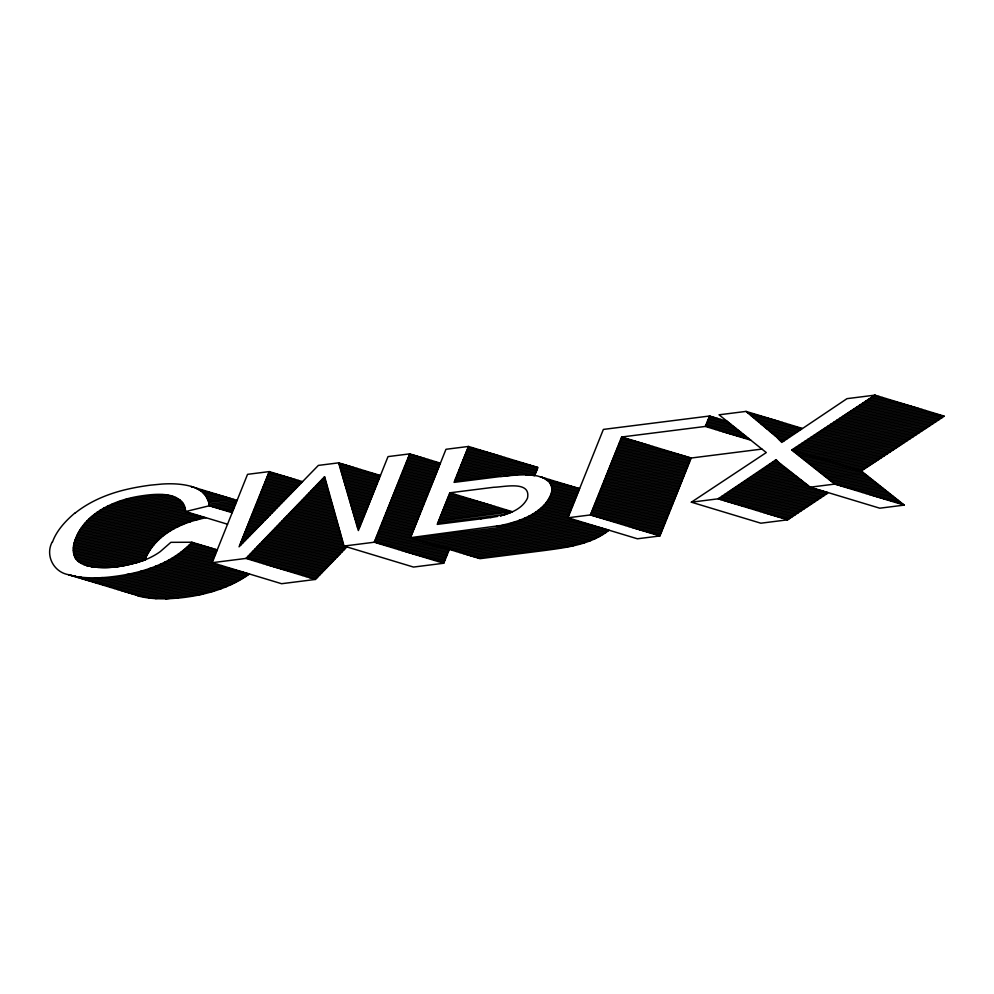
<?xml version="1.0" encoding="UTF-8"?>
<svg xmlns="http://www.w3.org/2000/svg" width="994" height="994" viewBox="0 0 994 994"><rect width="100%" height="100%" fill="white"/><g stroke="black" fill="none" stroke-linecap="round" stroke-linejoin="round"><path stroke-width="1.49" d="M501.175 525.379C520.235 521.353 544.538 512.805 551.322 493.148A56.77 25.248 -15.9 0 0 548.452 481.208M144.938 559.87C126.524 566.443 105.96 570.034 86.664 565.586A51.551 22.924 -15.9 0 1 75.345 558.081L74.028 554.987A104.855 46.619 -15.9 0 1 74.227 542.712C82.415 514.569 112.72 500.417 139.632 496.155C154.853 493.745 183.306 490.291 185.63 511.562L227.539 524.236M52.173 542.003C45.028 555.41 53.614 572.171 68.549 574.694L138.042 595.704M346.856 546.911L315.446 579.44L281.6 583.714L212.107 562.703L247.543 474.337L269.225 471.603L302.511 481.668M269.225 471.603L239.057 546.824L318.366 465.403L338.643 462.844L380.478 475.492M212.107 562.703L245.953 558.429L324.628 476.685L344.011 546.054L374.253 542.227L409.69 453.873L440.429 463.154M609.036 530.212C590.672 544.675 566.518 547.532 544.116 550.564L480.027 558.665L410.534 537.655L445.971 449.288L468.46 446.455L537.953 467.466L534.71 475.554A57.925 25.757 -15.9 0 0 527.317 474.983A53.688 23.868 -15.9 0 1 537.456 475.977L579.614 488.626M500.206 515.874C510.817 513.314 522.596 508.555 527.491 498.143C531.293 480.139 503.324 487.197 493.794 487.259L449.872 492.8L437.198 524.385L481.133 518.831M468.46 446.455L454.047 482.376L500.951 476.461M344.011 546.054L413.504 567.065L443.746 563.238L449.313 549.371M761.938 449.077L691.165 458.023L659.904 535.952L637.415 538.785L567.922 517.775L603.37 429.42L709.53 416.014L727.273 421.381M567.922 517.775L590.411 514.942L621.672 437L705.355 426.438L750.793 440.18M705.355 426.438L709.53 416.014M145 559.697C153.809 537.356 176.671 524.571 199.024 519.303A56.546 25.148 -15.9 0 1 206.031 517.725M217.264 549.906L191.929 542.239C170.496 565.077 138.588 574.072 108.296 577.141A89.622 39.847 -15.9 0 1 75.308 576.421M75.171 513.041C89.336 501.734 106.358 494.478 123.852 490.079A102.059 45.376 -15.9 0 1 142.39 486.339L146.578 485.693A120.56 53.601 -15.9 0 1 150.79 485.122L161.873 484.066A71.543 31.808 -15.9 0 1 191.208 486.414M249.457 573.985C228.583 588.908 203.049 595.692 177.789 598.152M824.163 475.704L861.276 471.019L944.3 416.163L874.807 395.152L846.987 398.656L781.793 442.429L776.339 436.813L746.034 411.404L719.035 414.809L766.287 452.568L691.364 502.194L760.857 523.204L787.633 519.825L827.716 493.161M691.364 502.194L718.14 498.814L776.078 459.688A201.62 89.646 -15.9 0 0 779.159 462.782L810.272 487.184L879.765 508.195L904.229 505.101L861.239 470.994L791.746 449.984L874.807 395.152M510.68 512.519L500.616 515.787M141.334 561.212C123.89 566.617 104.768 569.885 86.739 565.611M185.63 511.562L209.299 505.772L232.186 512.693M500.467 525.515L410.534 537.655M497.845 516.346L492.962 517.178M491.558 517.402L492.266 517.29L490.464 517.563M490.825 517.501L480.661 518.893M409.69 453.873L388.02 456.606L358.362 530.56L338.643 462.844M269.088 471.939L269.97 471.827M338.743 463.142L339.401 463.067M409.553 454.208L410.447 454.096M468.323 446.791L469.205 446.679M709.393 416.349L710.275 416.237M874.198 395.55L875.552 395.376M268.442 473.566L273.561 472.92M339.165 464.633L342.992 464.148M408.907 455.824L414.038 455.177M467.677 448.406L472.796 447.76M708.747 417.977L713.866 417.331M747.973 413.019L750.383 412.721M871.328 397.451L879.143 396.457M267.784 475.182L277.152 474.001M339.6 466.111L346.571 465.229M408.261 457.451L417.617 456.271M467.018 450.033L476.387 448.841M708.101 419.592L717.457 418.412M749.563 414.361L753.974 413.802M868.445 399.352L882.734 397.55M267.137 476.797L280.743 475.082M340.035 467.602L350.161 466.323M407.615 459.066L421.207 457.352M466.372 451.649L479.978 449.934M707.442 421.207L721.048 419.493M751.153 415.691L757.552 414.883M865.563 401.253L886.325 398.631M266.491 478.425L284.334 476.176M340.47 469.081L353.752 467.404M406.956 460.694L424.798 458.433M465.726 453.264L483.569 451.015M706.796 422.835L724.638 420.586M752.744 417.033L761.143 415.977M862.68 403.154L889.916 399.712M196.887 488.75L198.017 488.601M265.833 480.04L287.912 477.257M340.892 470.572L357.343 468.485M406.31 462.309L428.389 459.526M465.068 454.892L487.147 452.096M706.15 424.45L727.695 421.729M754.347 418.375L764.734 417.058M859.798 405.055L893.507 400.806M126.101 499.224L162.544 494.627M199.198 489.992L201.608 489.694M265.187 481.668L291.503 478.338M341.327 472.051L360.934 469.578M405.664 463.925L431.98 460.607M464.422 456.507L490.738 453.189M705.491 426.078L729.36 423.059M755.937 419.704L768.325 418.139M856.915 406.956L897.085 401.887M118.149 501.771L168.719 495.385M201.148 491.284L205.199 490.775M264.541 483.283L295.094 479.431M341.762 473.529L364.525 470.659M405.005 465.552L435.571 461.688M463.776 458.135L494.329 454.27M621.163 438.255L624.443 437.845M708.126 427.283L731.025 424.388M757.527 421.046L771.916 419.232M854.032 408.857L900.676 402.968M112.21 504.057L172.881 496.391M202.788 492.614L208.79 491.856M263.882 484.91L298.685 480.512M324.044 477.306L324.74 477.219M342.197 475.02L368.115 471.752M404.359 467.168L439.162 462.782M463.117 459.75L497.919 455.364M620.517 439.882L628.034 438.926M711.716 428.364L732.677 425.718M759.13 422.375L775.506 420.313M851.15 410.758L904.267 404.061M107.451 506.194L176 497.534M204.18 493.981L212.381 492.949M263.236 486.526L302.275 481.593M322.416 479.058L325.088 478.71M342.619 476.499L371.694 472.833M403.713 468.795L439.982 464.21M462.471 461.365L501.51 456.445M619.871 441.498L631.625 440.019M715.307 429.445L734.342 427.047M760.721 423.717L779.097 421.394M848.28 412.659L907.857 405.142M103.525 508.232L178.411 498.777M205.36 495.372L215.971 494.03M262.59 488.141L300.921 483.308M320.776 480.798L325.448 480.214M343.054 477.99L375.285 473.914M403.055 470.411L439.336 465.826M461.825 462.993L505.101 457.526M619.212 443.125L635.216 441.1M718.898 430.539L736.007 428.377M762.311 425.059L782.676 422.487M845.397 414.56L911.448 406.223M100.183 510.183L180.287 500.069M206.342 496.789L219.562 495.111M261.944 489.769L299.219 485.06M319.136 482.55L325.821 481.705M343.489 479.468L378.876 475.008M402.408 472.026L438.689 467.453M461.166 464.608L508.692 458.619M618.566 444.74L638.807 442.181M722.476 431.62L737.672 429.706M763.901 426.389L786.266 423.568M842.514 416.461L915.039 407.316M97.275 512.096L181.778 501.423M207.162 498.218L223.153 496.205M261.285 491.384L297.504 486.811M317.471 484.289L326.206 483.183M343.924 480.959L380.081 476.387M401.762 473.653L438.043 469.069M460.52 466.236L512.27 459.7M617.92 446.356L642.385 443.274M726.067 432.701L739.337 431.036M765.504 427.731L789.857 424.649M839.632 418.375L918.63 408.397M94.716 513.948L182.933 502.815M207.833 499.671L226.731 497.286M260.639 493.012L295.802 488.563M315.806 486.041L326.604 484.674M344.346 482.438L379.435 478.002M401.116 475.269L437.385 470.696M459.874 467.851L515.861 460.781M617.262 447.983L645.976 444.355M729.658 433.794L740.99 432.365M767.095 429.06L793.448 425.743M836.749 420.276L922.208 409.478M92.442 515.774L183.84 504.244M208.367 501.138L230.322 498.367M259.993 494.627L294.087 490.315M314.141 487.793L327.001 486.165M344.781 483.916L378.789 479.63M400.458 476.896L436.739 472.312M459.228 469.479L519.452 461.875M616.615 449.599L649.567 445.436M733.249 434.875L742.655 433.695M768.685 430.402L797.039 426.824M833.867 422.177L925.799 410.572M90.404 517.576L184.524 505.697M207.783 499.535L208.765 502.529L233.913 499.46M259.335 496.242L292.385 492.08M312.464 489.545L327.411 487.656M345.216 485.407L378.142 481.245M399.812 478.512L436.093 473.927M458.569 471.094L523.043 462.956M615.969 451.226L653.157 446.53M736.84 435.956L744.32 435.012M770.288 431.744L800.63 427.905M830.984 424.078L929.39 411.653M88.541 519.353L185.021 507.164M208.765 502.529L209.088 504.12L237.019 500.603M258.688 497.87L290.67 493.832M310.774 491.297L327.821 489.135M345.651 486.886L377.484 482.873M399.166 480.127L435.434 475.554M457.923 472.709L526.634 464.036M615.311 452.842L656.748 447.611M740.431 437.049L745.985 436.341M771.878 433.073L800.829 429.42M828.101 425.979L932.981 412.734M86.851 521.104L185.369 508.667M209.287 505.648L236.361 502.218M258.042 499.485L288.968 495.584M309.084 493.049L328.244 490.626M346.074 488.377L376.838 484.488M398.507 481.755L434.788 477.17M457.277 474.337L530.224 465.13M614.665 454.457L660.339 448.692M744.021 438.13L747.65 437.671M773.469 434.415L797.971 431.321M825.219 427.88L936.572 413.827M85.285 522.832L185.567 510.171M212.579 506.766L235.715 503.846M257.384 501.113L287.254 497.335M307.394 494.801L328.666 492.105M346.508 489.856L376.192 486.103M397.861 483.37L434.142 478.797M456.619 475.952L533.815 466.211M614.019 456.084L663.93 449.785M747.6 439.211L749.302 439M775.059 435.745L795.125 433.222M822.349 429.781L940.162 414.908M83.856 524.559L185.953 511.661M216.17 507.847L235.069 505.461M256.738 502.728L285.551 499.087M305.705 496.553L329.089 493.596M346.943 491.334L375.533 487.731M397.215 484.997L433.483 480.413M455.973 477.58L537.394 467.292M613.373 457.7L667.508 450.866M776.637 437.087L792.28 435.111M819.466 431.682L943.753 415.989M82.527 526.261L189.543 512.755M219.749 508.94L234.41 507.089M256.092 504.343L283.837 500.839M304.015 498.305L329.511 495.074M347.378 492.825L374.887 489.346M396.556 486.613L432.837 482.028M455.327 479.195L537.406 468.833M612.714 459.327L671.099 451.947M778.041 438.453L789.484 437.012M816.583 433.583L941.865 417.766M81.309 527.951L193.134 513.836M223.339 510.021L233.764 508.704M255.433 505.971L282.134 502.604M302.313 500.044L329.933 496.565M347.813 494.304L374.241 490.974M395.91 488.228L432.191 483.656M454.668 480.81L536.748 470.448M612.068 460.943L674.69 453.04M779.371 439.82L786.776 438.888M813.701 435.484L938.982 419.667M80.191 529.628L196.725 514.917M226.93 511.102L233.118 510.32M254.787 507.586L280.42 504.356M300.623 501.796L330.356 498.044M348.235 495.795L373.582 492.589M395.264 489.856L431.533 485.271M503.908 476.138L536.101 472.075M611.422 462.57L678.281 454.121M780.663 441.199L784.117 440.764M810.818 437.385L936.099 421.568M79.16 531.305L200.316 516.01M230.521 512.196L232.472 511.947M254.141 509.214L278.718 506.108M298.933 503.548L330.778 499.535M348.67 497.273L372.936 494.217M394.606 491.471L430.887 486.898M525.627 474.933L535.455 473.691M610.763 464.186L681.872 455.202M807.936 439.286L933.217 423.469M78.215 532.958L203.894 517.091M253.495 510.829L277.003 507.859M297.243 505.3L331.201 501.013M349.105 498.764L372.29 495.832M393.959 493.099L430.24 488.514M533.803 475.443L534.797 475.318M610.117 465.801L685.462 456.296M805.053 441.199L930.334 425.382M77.346 534.61L199.508 519.179M252.836 512.444L275.301 509.611M295.553 507.052L331.623 502.504M349.54 500.243L371.644 497.447M393.313 494.714L429.594 490.141M609.471 467.428L689.053 457.377M802.17 443.1L927.452 427.283M76.563 536.238L190.214 521.9M252.19 514.072L273.586 511.363M293.864 508.804L332.046 503.983M349.963 501.721L370.986 499.075M392.667 496.341L428.936 491.757M608.813 469.044L690.892 458.681M799.288 445.001L924.569 429.184M75.842 537.878L183.691 524.26M251.544 515.687L271.884 513.128M292.174 510.556L332.468 505.474M350.397 503.212L370.34 500.69M392.009 497.957L428.29 493.372M544.836 478.661L546.104 478.499M608.166 470.671L690.246 460.309M796.418 446.902L921.699 431.085M75.196 539.493L178.56 526.447M250.886 517.315L270.169 514.88M290.484 512.308L332.891 506.965M350.832 504.691L369.693 502.318M391.363 499.572L427.644 495M546.775 479.953L549.694 479.58M607.52 472.287L689.6 461.924M793.535 448.803L918.816 432.986M74.637 541.096L174.36 528.51M250.239 518.93L268.467 516.631M288.782 514.06L333.313 508.443M351.267 506.182L369.035 503.933M390.717 501.2L426.985 496.615M449.474 493.782L452.034 493.459M553.285 480.674L548.303 481.307L544.339 478.387A41.599 18.501 -15.9 0 0 540.811 476.896M606.874 473.902L688.941 463.539M792.38 450.481L915.934 434.887M74.177 542.699L170.831 530.498M249.593 520.558L266.752 518.383M287.092 515.811L333.736 509.934M351.69 507.661L368.389 505.548M390.058 502.815L426.339 498.242M448.828 495.397L455.625 494.54M549.508 482.686L556.876 481.755M606.216 475.53L688.295 465.167M794.057 451.81L913.051 436.788M73.804 544.29L167.775 532.424M248.935 522.173L265.05 520.135M285.402 517.563L334.158 511.413M352.124 509.139L367.743 507.176M389.412 504.443L425.693 499.858M448.17 497.025L459.216 495.621M550.452 484.103L560.467 482.836M605.57 477.145L687.649 466.782M795.722 453.14L910.169 438.689M73.531 545.855L165.103 534.3M248.289 523.788L263.335 521.887M283.712 519.315L334.58 512.904M352.559 510.63L367.084 508.791M388.766 506.058L425.034 501.473M447.524 498.64L462.806 496.714M551.136 485.557L564.058 483.929M604.924 478.773L686.991 468.41M797.399 454.469L907.286 440.591M73.357 547.421L162.73 536.139M247.643 525.416L261.633 523.652M282.023 521.067L335.003 514.383M352.994 512.109L366.438 510.419M388.107 507.673L424.388 503.101M446.878 500.255L466.385 497.795M551.571 487.048L567.649 485.01M604.265 480.388L686.345 470.025M799.077 455.799L904.403 442.492M73.295 548.961L160.618 537.94M246.997 527.031L259.919 525.404M280.333 522.819L335.425 515.874M353.417 513.6L365.792 512.034M387.461 509.301L423.742 504.716M446.219 501.883L469.976 498.876M551.782 488.551L571.239 486.091M603.619 482.003L685.698 471.641M775.221 460.346L776.538 460.172M800.742 457.116L901.521 444.393M73.32 550.502L158.692 539.717M246.338 528.659L258.216 527.155M278.643 524.571L335.848 517.352M353.852 515.078L365.133 513.649M386.815 510.916L423.096 506.344M445.573 503.498L473.566 499.97M551.807 490.092L574.83 487.184M602.973 483.631L685.052 473.268M772.698 462.198L777.867 461.551M802.419 458.445L898.638 446.294M73.444 552.018L156.94 541.481M245.692 530.274L256.502 528.907M276.941 526.323L336.27 518.843M354.286 516.569L364.487 515.277M386.169 512.544L422.438 507.959M444.927 505.126L477.157 501.051M551.645 491.645L578.421 488.265M602.314 485.246L684.394 474.883M770.089 464.074L779.296 462.906M804.084 459.775L895.768 448.207M73.68 553.534L155.337 543.221M245.046 531.889L254.799 530.659M275.251 528.075L336.693 520.322M354.721 518.048L363.841 516.892M385.51 514.159L421.791 509.574M444.281 506.741L480.748 502.132M551.31 493.223L579.179 489.707M601.668 486.874L683.748 476.511M767.393 465.95L780.787 464.26M805.761 461.104L892.885 450.108M74.041 555.025L153.859 544.948M244.387 533.517L253.085 532.411M273.561 529.827L337.115 521.813M355.144 519.527L363.195 518.52M384.864 515.774L421.145 511.202M443.622 508.356L484.339 503.225M550.813 494.826L578.533 491.334M601.022 488.489L683.102 478.126M764.647 467.826L782.365 465.59M807.439 462.434L890.003 452.009M74.562 556.491L152.492 546.65M243.741 535.132L251.383 534.176M271.871 531.579L337.538 523.291M355.579 521.018L362.537 520.135M384.218 517.402L420.487 512.817M442.976 509.984L487.93 504.306M550.167 496.453L577.887 492.949M600.364 490.117L682.443 479.754M761.851 469.727L784.017 466.919M809.104 463.763L887.12 453.91M75.283 557.945L151.237 548.353M190.923 543.345L194.19 542.935M243.095 536.76L249.668 535.928M270.182 533.331L337.96 524.782M356.014 522.496L361.891 521.763M383.56 519.017L419.841 514.445M442.33 511.599L491.508 505.387M549.359 498.093L577.241 494.565M599.717 491.732L681.797 481.369M759.018 471.616L785.745 468.249M810.781 465.08L884.238 455.811M76.252 559.361L150.069 550.042M189.22 545.097L197.781 544.016M242.437 538.375L247.966 537.679M268.492 535.083L338.382 526.261M356.448 523.987L361.244 523.378M382.914 520.645L419.195 516.06M441.671 513.227L495.099 506.48M548.39 499.746L576.582 496.192M599.071 493.347L681.151 482.985M756.161 473.517L787.459 469.566M812.446 466.41L881.355 457.712M77.532 560.74L149.013 551.707M187.381 546.862L201.372 545.097M241.79 539.99L246.251 539.431M266.802 536.835L338.805 527.752M356.883 525.466L360.586 524.994M382.268 522.26L418.536 517.675M441.025 514.842L498.69 507.561M547.234 501.436L575.936 497.808M598.425 494.975L680.492 484.612M753.303 475.418L789.161 470.895M814.123 467.739L878.472 459.613M79.16 562.07L148.044 553.372M185.393 548.651L204.95 546.191M241.144 541.618L244.549 541.183M265.1 538.586L339.227 529.23M357.306 526.944L359.94 526.621M381.609 523.888L417.89 519.303M440.379 516.458L502.281 508.642M545.868 503.138L575.29 499.435M597.767 496.59L679.846 486.228M750.458 477.319L790.876 472.212M815.801 469.069L875.59 461.514M81.21 563.349L147.149 555.025M183.231 550.465L208.541 547.272M240.486 543.233L242.834 542.935M263.41 540.338L339.65 530.721M357.741 528.435L359.294 528.236M380.963 525.503L417.244 520.918M439.721 518.085L505.871 509.736M544.302 504.877L574.631 501.051M597.121 498.218L679.2 487.855M747.6 479.22L792.591 473.529M817.466 470.398L872.707 463.415M83.769 564.567L146.329 556.665M180.871 552.304L212.132 548.353M239.84 544.861L241.132 544.7M261.72 542.09L340.072 532.2M380.317 527.118L416.585 522.546M439.075 519.7L509.462 510.817M542.5 506.642L573.985 502.666M596.475 499.833L678.542 489.47M744.742 481.108L794.305 474.859M819.143 471.715L869.837 465.316M87.037 565.698L145.584 558.293M178.299 554.167L215.723 549.446M260.03 543.842L340.495 533.691M379.671 528.746L415.939 524.161M438.429 521.328L512.457 511.724L449.872 492.8M540.463 508.443L573.339 504.293M595.816 501.448L677.896 491.086M741.884 483.009L796.02 476.176M820.808 473.045L866.954 467.217M91.311 566.692L144.776 559.933M175.466 556.056L216.866 550.838M258.341 545.594L340.917 535.17M379.012 530.361L415.293 525.789M437.782 522.943L505.797 514.358M538.152 510.27L572.681 505.909M595.17 503.076L677.249 492.713M739.039 484.91L797.735 477.505M822.485 474.374L864.072 469.118M97.611 567.425L137.917 562.343M172.335 557.994L216.22 552.453M256.651 547.346L341.34 536.661M378.366 531.989L414.647 527.404M535.542 512.134L572.035 507.536M594.524 504.691L676.603 494.329M736.181 486.811L799.449 478.822M111.949 567.152L123.753 565.673M168.856 559.97L215.574 554.08M254.961 549.098L341.762 538.139M377.72 533.604L413.989 529.019M532.548 514.06L571.388 509.152M593.865 506.319L675.945 495.956M733.323 488.713L801.152 480.139M825.828 477.033L862.941 472.349M164.954 562.008L214.915 555.696M253.271 550.85L342.184 539.63M377.061 535.219L413.342 530.647M529.007 516.035L570.73 510.767M593.219 507.934L675.299 497.572M730.478 490.601L802.866 481.469M827.505 478.35L864.618 473.666M160.506 564.107L214.269 557.311M251.569 552.602L342.607 541.109M376.415 536.847L412.696 532.262M524.708 518.122L570.084 512.395M592.573 509.549L674.653 499.187M727.62 492.502L804.581 482.786M829.17 479.68L866.283 474.995M74.525 576.495L75.631 576.358M155.337 566.294L213.623 558.939M249.879 554.354L343.029 542.6M375.769 538.462L412.038 533.89M519.166 520.359L569.438 514.01M591.927 511.177L673.994 500.814M724.763 494.403L806.296 484.115M830.847 481.009L867.961 476.325M78.116 577.576L81.334 577.179M149.075 568.618L212.964 560.554M248.189 556.106L343.452 544.078M375.111 540.09L411.392 535.505M511.376 522.881L568.792 515.637M591.268 512.792L673.348 502.43M721.905 496.304L808.01 485.432M832.525 482.338L869.626 477.654M81.707 578.67L89 577.75M140.837 571.202L212.318 562.182M246.5 557.858L343.874 545.569M374.465 541.705L410.746 537.12M496.528 526.298L568.133 517.253M590.622 514.42L672.702 504.057M719.06 498.205L809.725 486.749M834.19 483.668L871.303 478.984M810.272 487.184L834.736 484.09L904.229 505.101M85.298 579.75L102.494 577.576M126.747 574.52L214.542 563.436M248.388 559.162L346.434 546.787M376.689 542.96L570.357 518.508M592.846 515.675L672.043 505.673M720.563 499.547L812.707 487.917M837.159 484.823L872.981 480.301M88.888 580.831L218.133 564.517M251.967 560.243L345.365 548.452M380.28 544.053L573.948 519.601M596.425 516.756L671.397 507.288M724.154 500.628L816.298 488.998M840.75 485.917L874.645 481.63M92.467 581.925L221.724 565.611M255.557 561.337L343.675 550.204M383.858 545.134L577.539 520.682M600.016 517.849L670.751 508.916M727.745 501.721L819.888 490.092M844.341 486.998L876.323 482.96M96.058 583.006L225.303 566.692M259.148 562.418L341.973 551.956M387.449 546.215L581.13 521.763M603.606 518.93L670.105 510.531M731.336 502.802L823.467 491.173M847.932 488.079L877.988 484.289M99.648 584.099L228.893 567.773M262.739 563.499L340.283 553.708M391.04 547.309L584.708 522.856M607.197 520.011L669.447 512.159M734.926 503.883L827.058 492.254M851.523 489.172L879.665 485.619M103.239 585.18L232.484 568.866M266.33 564.592L338.594 555.46M394.63 548.39L588.299 523.937M610.788 521.104L668.8 513.774M738.505 504.977L826.685 493.844M855.101 490.253L881.343 486.948M106.83 586.261L236.075 569.947M269.921 565.673L336.904 557.212M398.221 549.471L591.89 525.018M614.379 522.185L668.154 515.401M742.096 506.058L823.84 495.745M858.692 491.334L883.007 488.265M110.409 587.355L239.666 571.028M273.512 566.754L335.214 558.963M401.812 550.564L595.481 526.112M617.97 523.266L667.496 517.017M745.686 507.139L820.982 497.634M862.283 492.428L884.685 489.595M113.999 588.436L243.257 572.122M277.09 567.847L333.524 560.715M405.403 551.645L599.071 527.193M621.548 524.36L666.85 518.632M749.277 508.232L818.124 499.535M865.873 493.509L886.35 490.924M117.59 589.517L246.847 573.203M280.681 568.928L331.834 562.467M408.981 552.726L602.662 528.274M625.139 525.441L666.204 520.26M752.868 509.313L815.279 501.436M869.464 494.59L888.027 492.254M121.181 590.61L248.748 574.495M284.272 570.009L330.145 564.219M412.572 553.82L606.253 529.367M628.73 526.522L665.545 521.875M756.459 510.394L812.421 503.337M873.055 495.683L889.705 493.583M124.772 591.691L246.015 576.383M287.862 571.103L328.442 565.971M416.163 554.9L448.741 550.788M452.444 550.316L608.514 530.61M632.321 527.615L664.899 523.503M760.05 511.488L809.563 505.238M876.646 496.764L891.369 494.9M128.363 592.772L242.996 578.297M291.453 572.184L326.753 567.723M419.754 555.981L448.095 552.403M456.035 551.409L606.029 532.473M635.911 528.696L664.253 525.118M763.628 512.569L806.706 507.126M880.224 497.845L893.047 496.23M131.941 593.865L239.653 580.26M295.044 573.265L325.063 569.475M423.345 557.075L447.449 554.031M459.626 552.49L603.172 534.362M639.502 529.777L663.594 526.733M767.219 513.662L803.86 509.027M883.815 498.938L894.712 497.559M135.532 594.946L235.913 582.273M298.635 574.358L323.373 571.227M426.935 558.156L446.791 555.646M463.204 553.571L599.854 536.325M643.093 530.871L662.948 528.361M770.81 514.743L801.002 510.928M887.406 500.019L896.389 498.889M139.16 596.027L231.677 584.348M302.213 575.439L321.683 572.979M430.526 559.237L446.144 557.274M466.795 554.664L595.878 538.363M646.672 531.952L662.302 529.976M774.401 515.824L798.145 512.829M890.997 501.1L898.067 500.218M143.36 597.034L226.806 586.497M305.804 576.52L319.993 574.731M434.105 560.33L445.498 558.889M470.386 555.745L590.858 540.537M650.262 533.033L661.656 531.604M777.991 516.917L795.299 514.73M894.588 502.194L899.732 501.535M148.591 597.916L221.003 588.771M309.395 577.613L318.304 576.483M437.695 561.411L444.84 560.504M473.976 556.826L584.074 542.935M653.853 534.126L660.998 533.219M781.582 517.998L792.442 516.619M898.178 503.275L901.409 502.865M155.387 598.587L213.66 591.231M312.986 578.694L316.601 578.235M441.286 562.492L444.194 562.132M477.567 557.92L573.153 545.843M657.444 535.207L660.351 534.834M785.173 519.079L789.584 518.52M901.769 504.356L903.074 504.194M165.65 598.835L202.788 594.151M191.929 542.239L170.881 542.326L160.295 551.571A42.643 18.961 -15.9 0 1 141.384 561.299M746.034 411.404L802.32 428.426M621.672 437L691.165 458.023M718.14 498.814L787.633 519.825M590.411 514.942L659.904 535.952M237.119 500.417L191.072 486.501L192.674 487.023L192.078 486.824M374.253 542.227L443.746 563.238M245.953 558.429L315.446 579.44M791.746 449.984L834.736 484.09M209.088 504.12L209.299 505.772M540.239 476.722A40.804 18.14 -15.9 0 1 544.327 478.387M500.901 476.598A111.03 49.365 -15.9 0 1 527.441 474.834M68.549 574.694A76.65 34.082 -15.9 0 0 75.432 576.321A78.538 34.914 -15.9 0 1 69.344 574.93M52.545 541.954A119.578 53.167 -15.9 0 1 74.923 513.003M177.851 598.028A87.012 38.691 -15.9 0 1 137.806 595.866M192.848 486.911A73.047 32.479 -15.9 0 1 207.535 499.609"/></g></svg>
